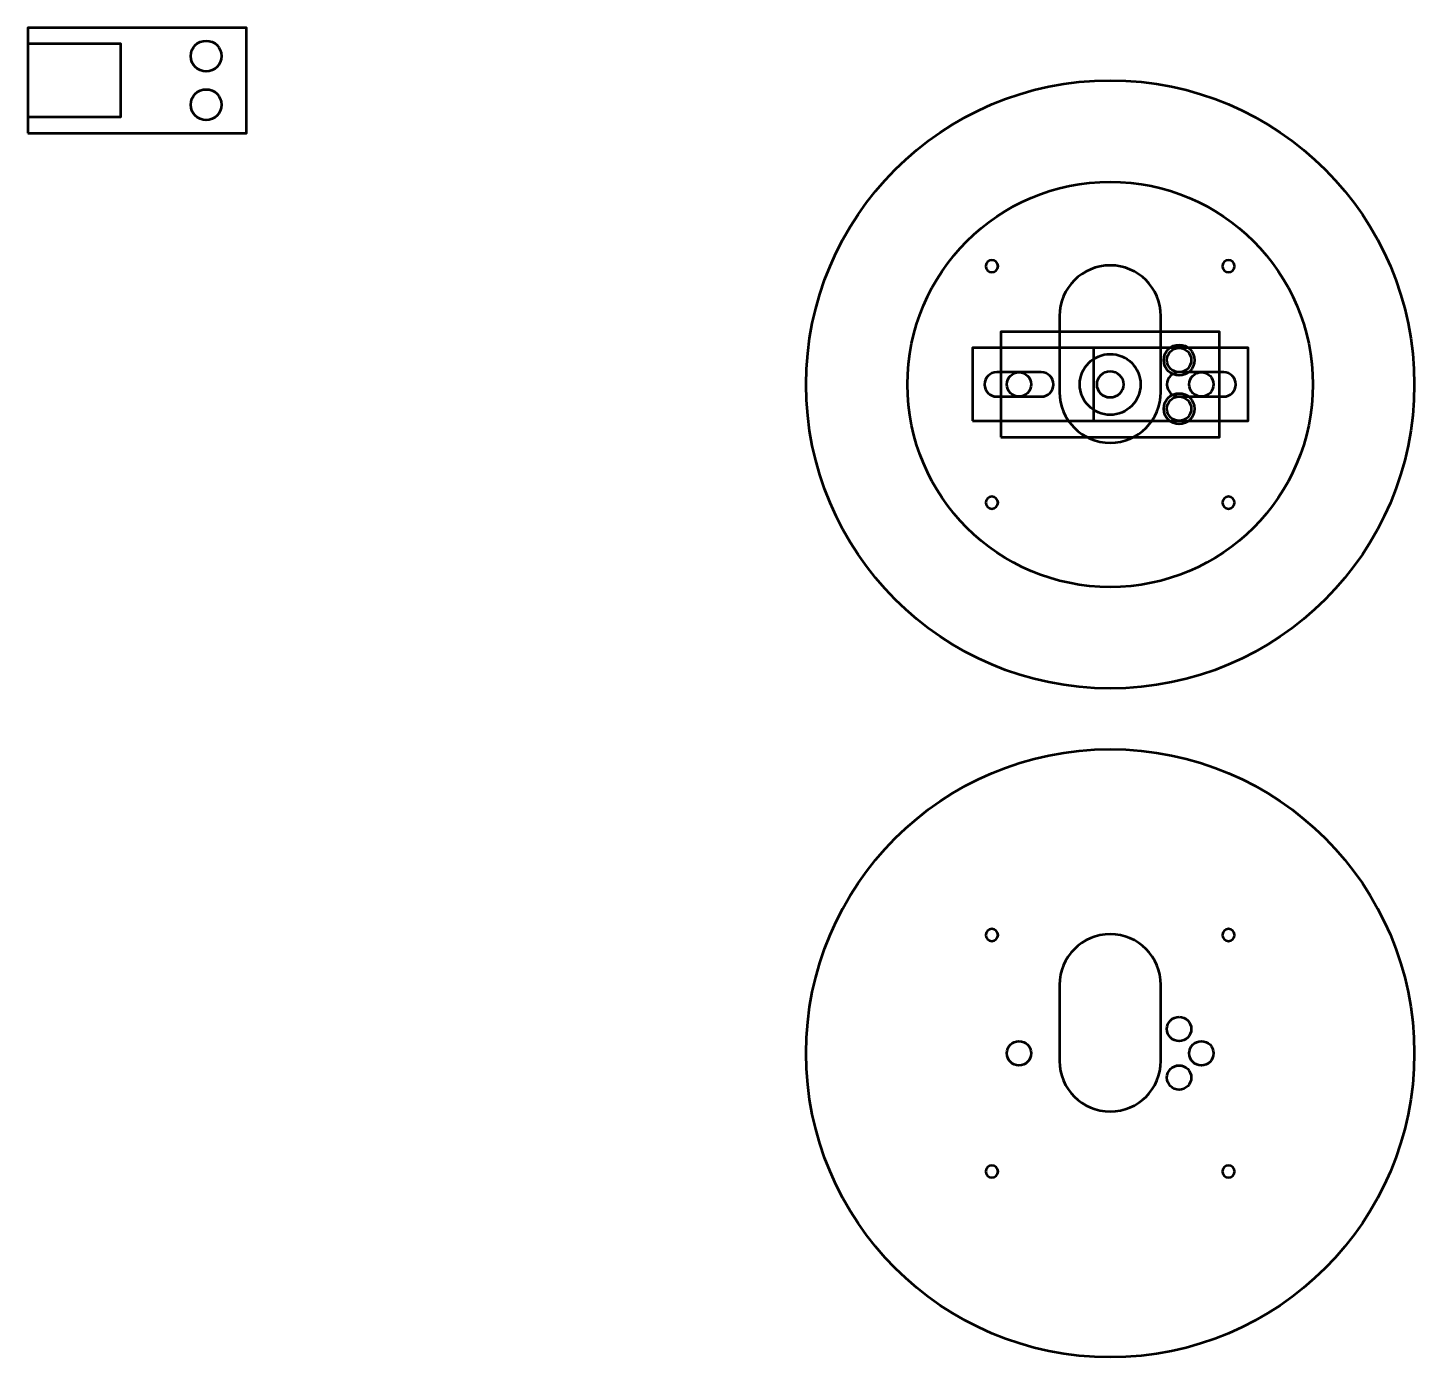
# Model space of a CAD drawing. Header units: centimetres. Extents: x -44 to 32.2, y -22.5 to 43.3.
# Drawn here: x -41.7 to -7.5, y -22.5 to 10.3 of the extents above; entities that cross this region are included whole.
import ezdxf

# ---------------------------------------------------------------- set-up
doc = ezdxf.new("R2010")
doc.units = ezdxf.units.CM
doc.header["$MEASUREMENT"] = 0
doc.layers.add('Layer 1', color=7, linetype='Continuous')

msp = doc.modelspace()

# ---------------------------------------------------------------- linework, layer by layer
at = {"layer": 'Layer 1', "lineweight": 53}
for points in [[(-41.70001, 7.7), (-36.30001, 7.7), (-36.30001, 10.3), (-41.70001, 10.3), (-41.70001, 7.7)], [(-41.70001, 8.1), (-39.40001, 8.1), (-39.40001, 9.9), (-41.70001, 9.9), (-41.70001, 8.1)]]:
    msp.add_lwpolyline(points, close=True, dxfattribs=at)
at = {"layer": 'Layer 1', "color": 4, "lineweight": 53}
for points in [[(-17.7, 0.2), (-12.3, 0.2), (-12.3, 2.8), (-17.7, 2.8), (-17.7, 0.2)], [(-18.4, 0.6), (-11.6, 0.6), (-11.6, 2.4), (-18.4, 2.4), (-18.4, 0.6)], [(-17.7, 0.6), (-15.4, 0.6), (-15.4, 2.4), (-17.7, 2.4), (-17.7, 0.6)]]:
    msp.add_lwpolyline(points, close=True, dxfattribs=at)
at = {"layer": 'Layer 1', "lineweight": 53}
for centre, major_axis in [((-37.30001, 9.6), (0, 0.38)), ((-14.99991, 1.4999), (0, 7.50009)), ((-37.30001, 8.4), (0, 0.38)), ((-13.3, 2.1), (0, 0.3)), ((-17.24998, 1.49999), (0, 0.3)), ((-12.75, 1.49999), (0, 0.3)), ((-13.3, 0.9), (0, 0.3)), ((-14.99991, -15.0001), (0, 7.50009)), ((-13.3, -14.4), (0, 0.3)), ((-17.24998, -15.00001), (0, 0.3)), ((-12.75, -15.00001), (0, 0.3)), ((-13.3, -15.6), (0, 0.3))]:
    msp.add_ellipse(centre, major_axis=major_axis, ratio=1, dxfattribs=at)
at = {"layer": 'Layer 1', "color": 4, "lineweight": 53}
for centre, major_axis in [((-15, 1.5), (0, 5)), ((-13.3, 2.1), (0, 0.38)), ((-14.99999, 1.49999), (0, 0.75001)), ((-14.99997, 1.49997), (0, 0.32501)), ((-13.3, 0.9), (0, 0.38))]:
    msp.add_ellipse(centre, major_axis=major_axis, ratio=1, dxfattribs=at)
at = {"layer": 'Layer 1', "lineweight": 53}
for points, knots in [([(-18.02288, 4.31075), (-18.08146, 4.36933), (-18.08146, 4.4643), (-18.02288, 4.52288), (-18.02288, 4.52288), (-17.9643, 4.58146), (-17.86933, 4.58146), (-17.81075, 4.52288), (-17.81075, 4.52288), (-17.75217, 4.4643), (-17.75217, 4.36933), (-17.81075, 4.31075), (-17.81075, 4.31075), (-17.86933, 4.25217), (-17.9643, 4.25217), (-18.02288, 4.31075)], [0, 0, 0, 0, 0.2, 0.2, 0.2, 0.2, 0.4, 0.4, 0.4, 0.4, 0.6, 0.6, 0.6, 0.6, 1, 1, 1, 1]), ([(-12.18925, 4.52288), (-12.13067, 4.58146), (-12.0357, 4.58146), (-11.97712, 4.52288), (-11.97712, 4.52288), (-11.91854, 4.4643), (-11.91854, 4.36933), (-11.97712, 4.31075), (-11.97712, 4.31075), (-12.0357, 4.25217), (-12.13067, 4.25217), (-12.18925, 4.31075), (-12.18925, 4.31075), (-12.24783, 4.36933), (-12.24783, 4.4643), (-12.18925, 4.52288)], [0, 0, 0, 0, 0.2, 0.2, 0.2, 0.2, 0.4, 0.4, 0.4, 0.4, 0.6, 0.6, 0.6, 0.6, 1, 1, 1, 1]), ([(-13.75, 3.1875), (-13.75, 3.1875), (-13.75, 1.3125), (-13.75, 1.3125), (-13.75, 1.3125), (-13.75, 0.62213), (-14.30963, 0.0625), (-15, 0.0625), (-15, 0.0625), (-15.69037, 0.0625), (-16.25, 0.62213), (-16.25, 1.3125), (-16.25, 1.3125), (-16.25, 1.3125), (-16.25, 3.1875), (-16.25, 3.1875), (-16.25, 3.1875), (-16.25, 3.87787), (-15.69037, 4.4375), (-15, 4.4375), (-15, 4.4375), (-14.30963, 4.4375), (-13.75, 3.87787), (-13.75, 3.1875)], [0, 0, 0, 0, 0.14285714, 0.14285714, 0.14285714, 0.14285714, 0.28571429, 0.28571429, 0.28571429, 0.28571429, 0.42857143, 0.42857143, 0.42857143, 0.42857143, 0.57142857, 0.57142857, 0.57142857, 0.57142857, 0.71428571, 0.71428571, 0.71428571, 0.71428571, 1, 1, 1, 1]), ([(-18.02288, -1.31075), (-17.9643, -1.25217), (-17.86933, -1.25217), (-17.81075, -1.31075), (-17.81075, -1.31075), (-17.75217, -1.36933), (-17.75217, -1.4643), (-17.81075, -1.52288), (-17.81075, -1.52288), (-17.86933, -1.58146), (-17.9643, -1.58146), (-18.02288, -1.52288), (-18.02288, -1.52288), (-18.08146, -1.4643), (-18.08146, -1.36933), (-18.02288, -1.31075)], [0, 0, 0, 0, 0.2, 0.2, 0.2, 0.2, 0.4, 0.4, 0.4, 0.4, 0.6, 0.6, 0.6, 0.6, 1, 1, 1, 1]), ([(-12.18925, -1.52288), (-12.24783, -1.4643), (-12.24783, -1.36933), (-12.18925, -1.31075), (-12.18925, -1.31075), (-12.13067, -1.25217), (-12.0357, -1.25217), (-11.97712, -1.31075), (-11.97712, -1.31075), (-11.91854, -1.36933), (-11.91854, -1.4643), (-11.97712, -1.52288), (-11.97712, -1.52288), (-12.0357, -1.58146), (-12.13067, -1.58146), (-12.18925, -1.52288)], [0, 0, 0, 0, 0.2, 0.2, 0.2, 0.2, 0.4, 0.4, 0.4, 0.4, 0.6, 0.6, 0.6, 0.6, 1, 1, 1, 1]), ([(-18.02288, -12.18925), (-18.08146, -12.13067), (-18.08146, -12.0357), (-18.02288, -11.97712), (-18.02288, -11.97712), (-17.9643, -11.91854), (-17.86933, -11.91854), (-17.81075, -11.97712), (-17.81075, -11.97712), (-17.75217, -12.0357), (-17.75217, -12.13067), (-17.81075, -12.18925), (-17.81075, -12.18925), (-17.86933, -12.24783), (-17.9643, -12.24783), (-18.02288, -12.18925)], [0, 0, 0, 0, 0.2, 0.2, 0.2, 0.2, 0.4, 0.4, 0.4, 0.4, 0.6, 0.6, 0.6, 0.6, 1, 1, 1, 1]), ([(-12.18925, -11.97712), (-12.13067, -11.91854), (-12.0357, -11.91854), (-11.97712, -11.97712), (-11.97712, -11.97712), (-11.91854, -12.0357), (-11.91854, -12.13067), (-11.97712, -12.18925), (-11.97712, -12.18925), (-12.0357, -12.24783), (-12.13067, -12.24783), (-12.18925, -12.18925), (-12.18925, -12.18925), (-12.24783, -12.13067), (-12.24783, -12.0357), (-12.18925, -11.97712)], [0, 0, 0, 0, 0.2, 0.2, 0.2, 0.2, 0.4, 0.4, 0.4, 0.4, 0.6, 0.6, 0.6, 0.6, 1, 1, 1, 1]), ([(-13.75, -13.3125), (-13.75, -13.3125), (-13.75, -15.1875), (-13.75, -15.1875), (-13.75, -15.1875), (-13.75, -15.87787), (-14.30963, -16.4375), (-15, -16.4375), (-15, -16.4375), (-15.69037, -16.4375), (-16.25, -15.87787), (-16.25, -15.1875), (-16.25, -15.1875), (-16.25, -15.1875), (-16.25, -13.3125), (-16.25, -13.3125), (-16.25, -13.3125), (-16.25, -12.62213), (-15.69037, -12.0625), (-15, -12.0625), (-15, -12.0625), (-14.30963, -12.0625), (-13.75, -12.62213), (-13.75, -13.3125)], [0, 0, 0, 0, 0.14285714, 0.14285714, 0.14285714, 0.14285714, 0.28571429, 0.28571429, 0.28571429, 0.28571429, 0.42857143, 0.42857143, 0.42857143, 0.42857143, 0.57142857, 0.57142857, 0.57142857, 0.57142857, 0.71428571, 0.71428571, 0.71428571, 0.71428571, 1, 1, 1, 1]), ([(-18.02288, -17.81075), (-17.9643, -17.75217), (-17.86933, -17.75217), (-17.81075, -17.81075), (-17.81075, -17.81075), (-17.75217, -17.86933), (-17.75217, -17.9643), (-17.81075, -18.02288), (-17.81075, -18.02288), (-17.86933, -18.08146), (-17.9643, -18.08146), (-18.02288, -18.02288), (-18.02288, -18.02288), (-18.08146, -17.9643), (-18.08146, -17.86933), (-18.02288, -17.81075)], [0, 0, 0, 0, 0.2, 0.2, 0.2, 0.2, 0.4, 0.4, 0.4, 0.4, 0.6, 0.6, 0.6, 0.6, 1, 1, 1, 1]), ([(-12.18925, -18.02288), (-12.24783, -17.9643), (-12.24783, -17.86933), (-12.18925, -17.81075), (-12.18925, -17.81075), (-12.13067, -17.75217), (-12.0357, -17.75217), (-11.97712, -17.81075), (-11.97712, -17.81075), (-11.91854, -17.86933), (-11.91854, -17.9643), (-11.97712, -18.02288), (-11.97712, -18.02288), (-12.0357, -18.08146), (-12.13067, -18.08146), (-12.18925, -18.02288)], [0, 0, 0, 0, 0.2, 0.2, 0.2, 0.2, 0.4, 0.4, 0.4, 0.4, 0.6, 0.6, 0.6, 0.6, 1, 1, 1, 1])]:
    msp.add_open_spline(points, degree=3, knots=knots, dxfattribs=at)
at = {"layer": 'Layer 1', "color": 4, "lineweight": 53}
for points in [[(-16.69998, 1.19999), (-16.69998, 1.19999), (-17.79998, 1.19999), (-17.79998, 1.19999), (-17.79998, 1.19999), (-17.96566, 1.19999), (-18.09998, 1.33431), (-18.09998, 1.49999), (-18.09998, 1.49999), (-18.09998, 1.66567), (-17.96566, 1.79999), (-17.79998, 1.79999), (-17.79998, 1.79999), (-17.79998, 1.79999), (-16.69998, 1.79999), (-16.69998, 1.79999), (-16.69998, 1.79999), (-16.5343, 1.79999), (-16.39998, 1.66567), (-16.39998, 1.49999), (-16.39998, 1.49999), (-16.39998, 1.33431), (-16.5343, 1.19999), (-16.69998, 1.19999)], [(-12.2, 1.19999), (-12.2, 1.19999), (-13.3, 1.19999), (-13.3, 1.19999), (-13.3, 1.19999), (-13.46568, 1.19999), (-13.6, 1.33431), (-13.6, 1.49999), (-13.6, 1.49999), (-13.6, 1.66567), (-13.46568, 1.79999), (-13.3, 1.79999), (-13.3, 1.79999), (-13.3, 1.79999), (-12.2, 1.79999), (-12.2, 1.79999), (-12.2, 1.79999), (-12.03432, 1.79999), (-11.9, 1.66567), (-11.9, 1.49999), (-11.9, 1.49999), (-11.9, 1.33431), (-12.03432, 1.19999), (-12.2, 1.19999)]]:
    msp.add_open_spline(points, degree=3, knots=[0, 0, 0, 0, 0.14285714, 0.14285714, 0.14285714, 0.14285714, 0.28571429, 0.28571429, 0.28571429, 0.28571429, 0.42857143, 0.42857143, 0.42857143, 0.42857143, 0.57142857, 0.57142857, 0.57142857, 0.57142857, 0.71428571, 0.71428571, 0.71428571, 0.71428571, 1, 1, 1, 1], dxfattribs=at)

doc.saveas('drawing.dxf')
